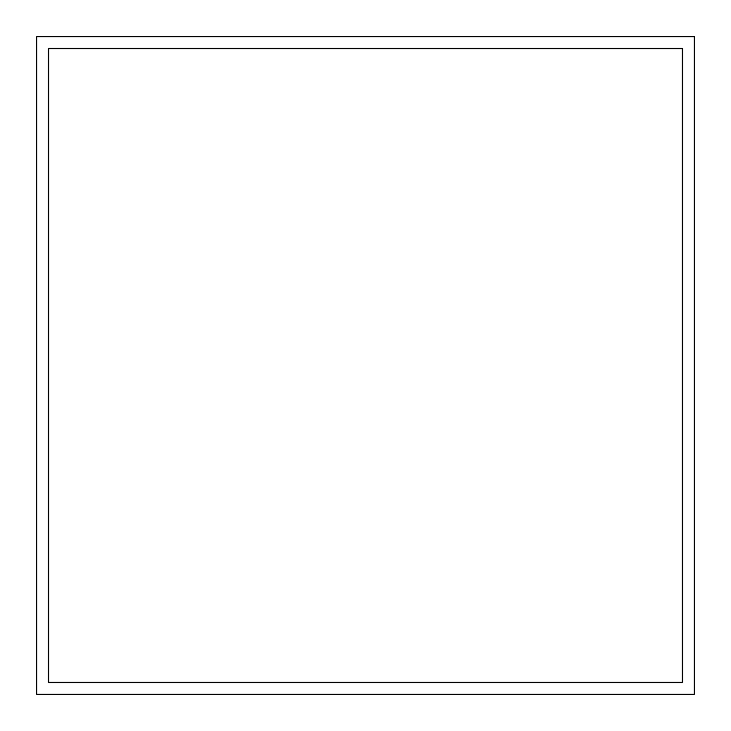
<?xml version="1.0" encoding="UTF-8"?>
<svg xmlns="http://www.w3.org/2000/svg" width="731" height="731" viewBox="0 0 731 731"><rect width="100%" height="100%" fill="white"/><g stroke="black" fill="none" stroke-linecap="round" stroke-linejoin="round"><path stroke-width="1.1" d="M694.45 36.55L36.55 36.55L36.55 694.45L694.45 694.45L694.45 36.55M682.48 48.52L48.52 48.511L48.511 682.48L682.48 682.48L682.48 48.52"/></g></svg>
